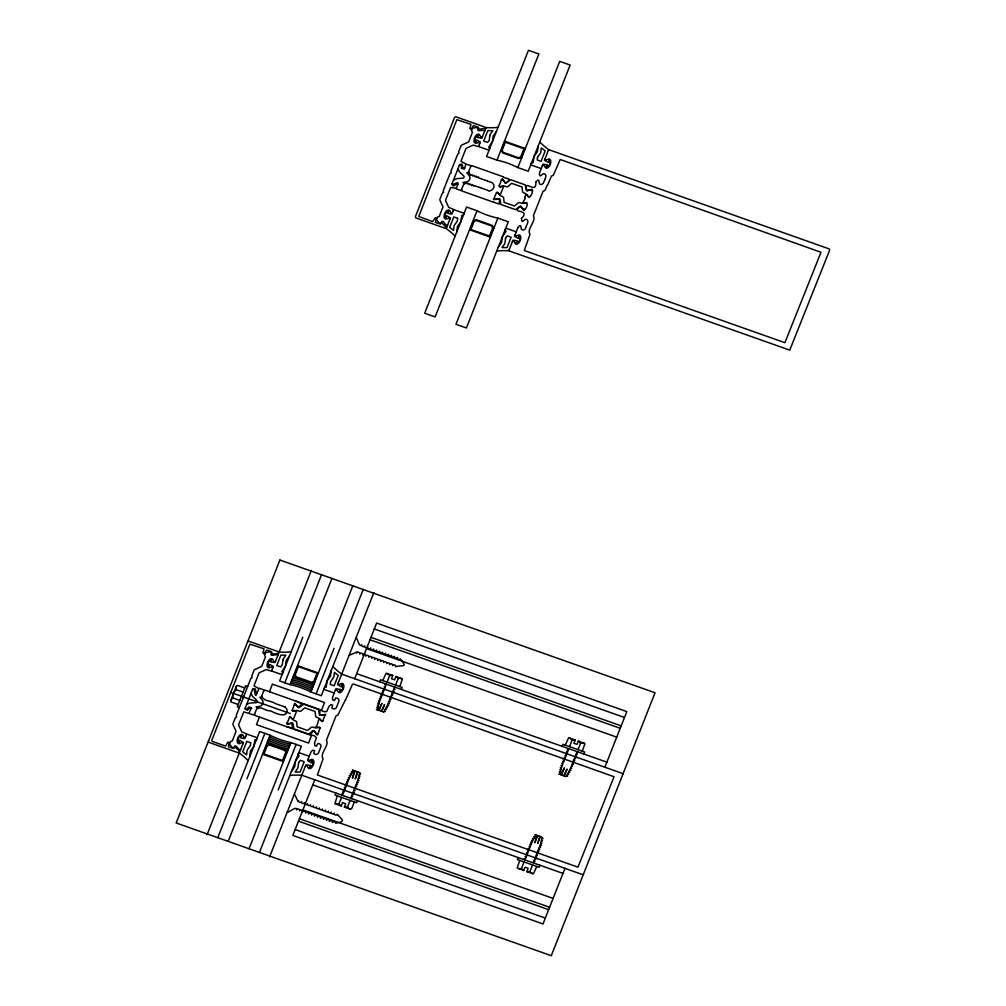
<?xml version="1.0" encoding="UTF-8"?>
<svg xmlns="http://www.w3.org/2000/svg" width="1006" height="1006" viewBox="0 0 1006 1006"><rect width="100%" height="100%" fill="white"/><g stroke="black" fill="none" stroke-linecap="round" stroke-linejoin="round"><path stroke-width="1.5" d="M521.498 218.528C521.385 225.004 524.101 218.717 526.213 219.245A2.678 2.578 -11.9 0 1 527.76 222.552L526.352 226.124M539.467 172.982C539.254 179.483 542.108 173.158 544.183 173.698A2.678 2.578 -11.9 0 1 545.73 177.006L544.875 179.496M501.566 179.646L499.102 186.06L499.781 186.789M524.692 197.528L525.069 198.924L522.655 202.696M245.175 708.086L247.061 709.104L248.91 706.929L251.55 707.859L251.601 708.664L249.161 708.111L247.551 710.236L244.911 708.941L252.669 689.097C257.813 686.394 253.738 694.115 257.385 692.191M258.768 688.657L254.015 685.778L258.894 673.316A1.383 1.333 -11.9 0 1 259.623 672.561L266.401 669.556L270.262 670.813A1.383 1.333 -11.9 0 0 272.048 670.021M277.807 655.396C277.166 652.919 268.489 658.364 271.545 652.404M249.752 756.638L250.444 751.369A1.346 1.295 -11.9 0 1 250.683 750.778L253.713 746.578L254.92 739.812A1.383 1.333 -11.9 0 0 256.706 739.008A1.383 1.333 -11.9 0 0 255.901 737.297L246.772 734.078L244.747 738.63L240.572 737.725L241.805 735.298L238.585 737.7A1.383 1.333 -11.9 0 0 238.095 738.957L238.862 742.755L239.604 740.165L243.427 742.541L207.073 834.691M331.251 670.474L330.559 675.743A1.346 1.295 -11.9 0 1 330.333 676.334L327.29 680.534L326.095 687.299A1.383 1.333 -11.9 0 0 324.309 688.104A1.383 1.333 -11.9 0 0 325.101 689.814L334.231 693.033M456.686 232.16L457.378 226.903A1.346 1.295 -11.9 0 1 457.617 226.312L460.66 222.112L461.855 215.347A1.383 1.333 -11.9 0 0 463.64 214.542A1.383 1.333 -11.9 0 0 462.848 212.832L453.719 209.6L451.631 214.19L447.507 213.247L448.802 210.845L445.532 213.234A1.383 1.333 -11.9 0 0 445.029 214.479L445.796 218.289L446.538 215.699L450.386 217.862L446.224 228.576A69.351 66.66 -11.9 0 1 455.114 236.146M538.197 146.008L537.506 151.277A1.346 1.295 -11.9 0 1 537.267 151.868L534.224 156.068L533.029 162.834A1.383 1.333 -11.9 0 0 531.243 163.626A1.383 1.333 -11.9 0 0 532.036 165.336L541.165 168.568M457.642 184.626C456.598 181.294 453.693 189.191 451.895 184.161L459.604 164.632C464.558 161.803 460.798 169.725 464.319 167.725M494.26 198.32L494.914 199.276M531.96 190.926L531.269 190.096M446.563 227.696L441.923 222.942L440.854 223.294M271.57 652.303L271.545 651.787M478.366 128.227L478.982 129.158L485.785 128.328M485.823 128.215L485.294 127.221L456.208 116.935A1.383 1.333 -11.9 0 0 454.423 117.727L415.516 216.353A1.383 1.333 -11.9 0 0 416.308 218.063L445.394 228.349L446.501 227.884M359.67 772.696L360.525 774.104C359.155 773.036 358.136 776.129 360.022 776.242C358.652 775.148 357.633 778.242 359.519 778.367C358.098 777.273 357.155 780.442 359.016 780.493C357.746 779.361 356.3 782.303 358.224 782.517C356.979 781.36 355.483 784.328 357.419 784.542C356.174 783.397 354.703 786.39 356.627 786.566C355.382 785.435 353.898 788.415 355.822 788.578C354.577 787.459 353.106 790.439 355.03 790.603C353.697 789.484 352.339 792.451 354.225 792.627C353.043 791.445 351.471 794.438 353.433 794.652C352.138 793.508 350.729 796.526 352.641 796.677C351.358 795.52 349.937 798.575 351.836 798.701M452.109 183.62C452.826 186.173 459.981 179.697 457.667 184.576L456.171 188.839L461.062 190.574L463.942 183.721L462.974 182.4L465.791 182.073A4.338 4.162 -11.9 0 0 468.658 174.83L466.746 172.831L468.406 172.441L471.009 165.562L465.715 164.192M449.858 219.371C449.204 216.039 445.91 221.358 444.212 217.774A8.4 8.086 -11.9 0 1 447.142 210.267C451.178 208.255 449.607 215.058 452.587 212.455M479.749 143.607C479.46 140.4 475.398 145.317 474.103 142.009A8.4 8.086 -11.9 0 1 477.045 134.502C481.082 132.49 479.497 139.293 482.478 136.69M515.085 234.662C515.525 238.485 519.171 232.361 520.706 236.41A8.4 8.086 -11.9 0 1 517.763 243.88C514.041 245.954 515.21 239.214 512.318 241.704M526.943 203.64L526.276 202.747M261.698 696.328C264.716 701.71 269.168 700.226 273.72 702.716C277.14 704.54 281.353 705.483 284.975 706.954M250.683 709.167L249.287 712.701M292.318 710.123L292.935 711.28L296.468 710.752M302.051 774.582L302.466 775.463L582.537 874.566L583.467 874.151M478.491 127.9C475.234 133.282 483.572 128.768 484.716 131.032M354.565 770.848L352.402 778.154L355.143 771.049M357.331 771.828L355.244 778.895L357.91 772.03M537.015 835.408L534.865 842.714L537.594 835.609M539.782 836.388L537.707 843.443L540.373 836.59M499.253 185.657L499.919 186.613M508.998 250.117L509.401 250.997L789.748 350.138L829.787 249.853L829.384 248.972L549.301 149.869L548.408 150.234M545.063 158.697C545.491 162.519 549.15 156.395 550.684 160.444A8.4 8.086 -11.9 0 1 547.742 167.914C544.284 169.876 545.114 163.45 542.322 165.65M243.993 695.775L244.345 697.296L243.062 698.151M271.419 652.693C271.482 654.981 280.473 653.812 278.411 651.712L249.274 641.4A1.383 1.333 -11.9 0 0 247.489 642.205M242.886 743.924C241.754 739.85 239.705 746.49 237.265 742.252A8.4 8.086 -11.9 0 1 240.208 734.732C244.609 732.808 242.433 739.498 245.653 736.92M272.777 668.16C272.161 664.3 269.143 670.411 267.181 666.538A8.4 8.086 -11.9 0 1 270.098 658.968C274.512 657.044 272.299 663.721 275.543 661.168M287.326 722.786L288.156 723.779L291.765 723.201A2.113 2.025 -11.9 0 1 292.847 723.289L294.016 728.96L308.679 734.129L313.331 730.532A2.113 2.025 -11.9 0 1 314.212 731.136L316.538 733.814L317.858 733.588M308.15 759.128C308.603 763.064 312.2 756.65 313.771 760.876A8.4 8.086 -11.9 0 1 310.829 768.345C306.968 770.332 308.515 763.856 305.409 766.094M319.996 728.168L319.154 727.175L315.544 727.766A2.113 2.025 -11.9 0 1 314.463 727.665L313.029 727.162A2.113 2.037 -11.9 0 0 310.741 727.715L307.522 730.469L297.097 726.747L296.77 722.773A2.113 2.025 -11.9 0 0 295.412 720.925L293.978 720.422A2.113 2.025 -11.9 0 1 293.098 719.818L290.784 717.14L289.476 717.328M324.988 715.518L322.448 721.566L319.531 718.938M338.129 683.162C338.569 687.098 342.166 680.685 343.75 684.91A8.4 8.086 -11.9 0 1 340.795 692.38C336.997 694.366 338.242 687.865 335.35 690.204M622.852 774.318L622.437 773.438L342.367 674.347L341.449 674.749M468.633 171.863L470.393 174.981M233.493 748.401C235.618 741.472 238.145 751.054 240.66 749.583M311.357 570.389L275.015 662.489L270.463 661.961L271.67 659.534L268.489 661.935A1.383 1.333 -11.9 0 0 267.986 663.193L268.778 667.016L269.495 664.4L273.28 666.312L271.658 671.015L280.787 674.246A1.383 1.333 -11.9 0 0 282.573 673.442A1.383 1.333 -11.9 0 0 281.781 671.731L285.553 665.884L286.169 660.816A1.346 1.295 -11.9 0 1 286.408 660.225L289.527 655.824M259.435 717.052L256.442 724.634L308.553 743.069L311.546 735.487L255.537 715.668A1.383 1.333 -11.9 0 1 254.732 713.958M269.419 691.726L272.412 684.143L324.523 702.578L321.53 710.161L265.521 690.342A1.383 1.333 -11.9 0 0 263.735 691.147M217.774 837.696L259.661 731.513L270.086 735.197A81.775 78.606 -11.9 0 0 290.935 742.579L301.36 746.263L259.46 852.447M321.518 574.766L279.618 680.949L290.042 684.633A81.775 78.606 -11.9 0 1 310.879 692.015L321.304 695.699L363.204 589.516M246.923 778.858L264.88 733.349M284.824 682.797L302.781 637.288M228.199 841.381L270.086 735.197M290.042 684.633L331.93 578.45M477.02 210.732L435.133 316.915L424.708 313.231L466.608 207.047L477.02 210.732A81.775 78.606 -11.9 0 0 497.869 218.101L508.294 221.798L466.394 327.981L455.97 324.284L497.869 218.101M496.977 160.168L538.864 53.984L528.452 50.3L486.552 156.483L496.977 160.168A81.775 78.606 -11.9 0 1 517.813 167.549L528.238 171.234L570.138 65.05L559.713 61.366L517.826 167.549M263.044 754.374L266.577 745.396L269.281 744.188L285.314 749.86L286.974 752.614M314.84 681.967L311.684 683.011L295.663 677.34L294.456 674.762L297.99 665.783M469.978 229.909L473.524 220.93L476.215 219.723L492.248 225.394L493.908 228.148M521.774 157.502L518.618 158.546L502.598 152.874L501.39 150.296L504.937 141.318M293.387 719.265L296.594 711.141M500.334 194.799L503.528 186.676M282.975 761.429L286.509 752.45M314.388 681.817L317.934 672.838M489.909 236.963L493.456 227.985M521.322 157.338L524.868 148.372M249.035 848.762L290.935 742.566M310.879 692.015L352.779 585.832M278.184 789.924L296.141 744.415M316.098 693.851L334.055 648.354M315.708 727.162C318.424 724.194 317.305 721.654 319.455 718.875M524.704 197.503L525.861 194.573M269.608 856.81L305.912 764.812L310.464 765.352L309.232 767.767L312.451 765.365A1.383 1.333 -11.9 0 0 312.941 764.12L312.225 760.347L311.483 760.574L311.432 762.9L307.597 760.586L310.955 752.048L312.64 750.174L314.664 750.69L313.809 753.431L315.092 754.299A2.678 2.578 -11.9 0 0 318.55 752.765L320.813 747.018A2.678 2.578 -11.9 0 0 319.279 743.711L317.733 743.535L316.475 746.163L314.765 745.559L314.589 742.843L316.475 737.524L314.098 735.663L310.087 734.72L313.08 731.249L314.35 730.985L316.739 734.808L317.682 734.921L320.147 727.514L315.859 727.564M373.892 592.521L337.588 684.52L341.399 686.947L342.141 684.357L342.908 688.154A1.383 1.333 -11.9 0 1 342.417 689.412L339.236 691.814L340.43 689.387L335.929 688.758L332.584 697.221L332.533 699.748L334.42 700.629L335.664 698.026L337.249 698.164A2.678 2.578 -11.9 0 1 338.783 701.471L336.52 707.218A2.678 2.578 -11.9 0 1 333.061 708.752L331.779 707.884L332.659 705.181L330.949 704.552L328.924 706.501L326.673 711.682L323.517 711.594L320.009 709.783L319.757 714.31L320.537 715.304L325.781 714.323L325.139 715.128L320.549 715.103A2.113 2.025 -11.9 0 1 319.455 715.015L318.437 709.406L303.787 704.2L298.983 707.759A2.113 2.025 -11.9 0 1 298.09 707.155L295.827 704.514L294.481 704.665M517.864 227.658L514.531 236.385L518.367 238.435L519.083 235.832L519.876 239.654A1.383 1.333 -11.9 0 1 519.385 240.899L516.103 243.289L517.398 240.887L512.997 240.12L508.722 250.796A69.351 66.66 -11.9 0 0 496.775 250.997M521.548 218.302C531.256 208.707 509.627 213.586 519.976 206.821M535.833 182.111C536.663 195.378 523.56 178.276 526.691 189.794M539.518 172.755L543.051 164.091L547.377 164.921L546.107 167.336L549.351 164.946A1.383 1.333 -11.9 0 0 549.842 163.689L549.113 159.904L548.333 162.482L544.498 160.319L548.66 149.605A69.351 66.66 -11.9 0 1 539.769 142.035M526.339 226.149L525.497 228.287A2.678 2.578 -11.9 0 1 522.026 229.833C520.039 229.142 522.189 222.276 517.989 227.444M314.765 779.813L292.821 835.433L543.026 923.961L564.97 868.341M354.665 678.698L376.609 623.079L626.813 711.594L604.87 767.213M335.79 793.017L334.985 795.042L356.665 802.713L357.47 800.688M379.677 681.779L380.469 679.754L402.149 687.425L401.356 689.45M337.299 795.859L334.96 803.668L341.235 806.007L342.556 802.65L345.687 803.756L344.354 807.114L350.176 809.176L351.685 808.623L354.351 801.895M382.783 680.572L385.99 673.354L392.78 675.353L391.46 678.71L394.591 679.817L395.911 676.46L402.35 679.012L399.835 686.608M335.413 803.945A8.4 8.073 -11.9 0 0 338.972 803.945L341.562 797.368M387.046 682.081L389.649 675.504A9.142 8.79 -11.9 0 1 392.73 675.491M342.493 795.394L341.814 793.998C343.31 795.13 344.379 791.823 342.606 791.973C343.951 793.193 345.272 789.798 343.411 789.949C344.945 791.068 345.963 787.736 344.203 787.924C345.687 789.056 346.793 785.774 345.008 785.912C346.492 787.032 347.586 783.749 345.8 783.888C347.296 785.007 348.365 781.725 346.605 781.863C348.089 782.982 349.183 779.713 347.397 779.839C348.843 780.97 350 777.726 348.202 777.814C349.623 778.895 350.905 775.739 349.145 775.852C350.49 777.009 352.113 773.966 350.239 773.928C351.584 775.073 353.207 772.067 351.333 772.017C352.729 773.161 354.263 770.068 352.427 770.093L359.632 772.646M386.392 684.155L384.908 684.784C386.82 684.935 385.361 687.978 384.103 686.809C386.027 686.947 384.556 690.028 383.311 688.833C385.235 688.997 383.789 692.015 382.506 690.845C384.455 691.021 382.934 694.039 381.714 692.87C383.663 693.046 382.142 696.051 380.909 694.895C382.871 695.133 381.324 698.076 380.117 696.919C382.066 697.133 380.557 700.088 379.325 698.944C381.261 699.12 379.765 702.113 378.52 700.968C380.356 701.069 379.149 704.162 377.866 703.043C379.727 703.056 378.759 706.325 377.376 705.168C379.275 705.269 378.206 708.425 376.873 707.293C378.759 707.444 377.74 710.5 376.37 709.419L383.575 711.971M344.417 806.975A9.142 8.79 -11.9 0 0 347.498 806.963L350.088 800.386M395.572 685.099L398.175 678.522A8.4 8.073 -11.9 0 1 401.734 678.522M518.241 857.577L517.449 859.589L539.128 867.26L539.92 865.248M562.128 746.339L562.932 744.314L584.612 751.985L583.807 754.01M519.762 860.419L517.172 867.851L523.686 870.567L525.006 867.21L528.137 868.316L526.817 871.674L533.444 873.736L536.814 866.443M565.246 745.132L568.616 737.838L575.243 739.913L573.91 743.271L577.042 744.377L578.362 741.02L584.888 743.723L582.298 751.168M517.864 868.505A8.4 8.073 -11.9 0 0 521.422 868.505L524.025 861.928M569.509 746.641L572.1 740.064A9.142 8.79 -11.9 0 1 575.181 740.051M524.956 859.941L524.264 858.558C525.761 859.677 526.842 856.383 525.069 856.534C526.566 857.665 527.634 854.358 525.861 854.509C527.307 855.641 528.477 852.396 526.666 852.484C527.961 853.742 529.332 850.322 527.458 850.46C528.993 851.579 530.011 848.259 528.263 848.435C529.797 849.554 530.803 846.235 529.055 846.423C530.539 847.542 531.633 844.26 529.86 844.399C531.294 845.518 532.463 842.299 530.652 842.374C532.011 843.468 533.381 840.387 531.596 840.4C532.991 841.569 534.526 838.451 532.702 838.488C534.085 839.645 535.632 836.552 533.796 836.564C535.179 837.709 536.726 834.653 534.89 834.653L542.096 837.206L542.976 838.664C541.63 837.583 540.587 840.651 542.473 840.79C541.077 839.696 540.109 842.852 541.97 842.915C540.574 841.821 539.606 844.952 541.48 845.053C540.235 843.921 538.751 846.901 540.675 847.077C539.43 845.945 537.959 848.926 539.882 849.089C538.638 847.957 537.154 850.913 539.078 851.114C537.908 849.932 536.311 852.925 538.285 853.138C536.978 852.007 535.582 855.012 537.481 855.163C536.211 854.019 534.777 857.024 536.688 857.187C535.406 856.056 533.985 859.061 535.884 859.212C534.601 858.08 533.18 861.048 535.091 861.224C533.834 860.08 532.375 863.085 534.287 863.249M568.843 748.716L567.359 749.344C569.308 749.508 567.786 752.526 566.567 751.356C568.503 751.532 566.994 754.538 565.762 753.381C567.711 753.557 566.189 756.575 564.97 755.405C566.906 755.619 565.41 758.574 564.165 757.43C566.101 757.606 564.618 760.599 563.373 759.455C565.309 760.121 562.895 763.982 561.776 763.491C563.712 763.655 562.228 766.673 560.983 765.516C562.844 765.679 561.562 768.722 560.329 767.591C562.241 767.716 561.134 770.885 559.826 769.716C561.713 769.816 560.694 772.948 559.323 771.853C561.197 771.916 560.191 775.098 558.833 773.979L566.038 776.531L567.711 775.966C565.862 775.915 567.459 772.91 568.805 774.054C566.969 774.016 568.553 770.973 569.899 772.13C568.063 772.118 569.61 769.074 571.006 770.219C569.245 770.332 570.301 767.075 571.798 768.194C570.037 768.307 571.106 765.05 572.603 766.17C570.842 766.283 571.898 763.038 573.395 764.145C571.622 764.233 572.703 761.026 574.187 762.133C572.414 762.196 573.495 759.002 574.992 760.108C573.206 760.171 574.338 756.965 575.784 758.084C573.998 758.147 575.13 754.94 576.589 756.059C574.791 756.122 575.935 752.916 577.381 754.035C575.633 754.148 576.69 750.904 578.186 752.01M526.867 871.523A9.142 8.79 -11.9 0 0 529.948 871.51L532.551 864.934M578.035 749.659L580.625 743.082A8.4 8.073 -11.9 0 1 584.184 743.069M463.716 184.299L465.313 183.369M440.741 223.584C443.03 216.868 445.08 226.979 447.595 225.118M252.456 689.638C255.386 685.488 254.241 701.76 257.322 692.367L259.133 688.205L264.037 689.94L261.459 696.907L259.825 697.246L261.711 699.296A4.338 4.162 -11.9 0 1 258.856 706.539L256.052 706.841L257.008 708.199L254.065 715.065L243.792 711.858L238.736 724.408A1.383 1.333 -11.9 0 0 238.762 725.439L241.805 731.903L245.59 733.349A1.383 1.333 -11.9 0 1 246.382 735.059M233.92 747.76C235.618 746.037 241.49 752.802 238.51 752.84L209.374 742.529A1.383 1.333 -11.9 0 1 208.582 740.818M322.851 720.937L321.53 721.164L319.216 718.485A2.113 2.025 -11.9 0 0 318.324 717.882L316.89 717.379A2.113 2.037 -11.9 0 1 315.544 715.53L315.079 711.468L304.629 707.796L301.574 710.588A2.113 2.025 -11.9 0 1 299.272 711.141L297.851 710.626A2.113 2.025 -11.9 0 0 296.757 710.538L292.318 710.626M256.781 708.777C262.214 705.91 264.578 711.066 270.098 710.802C274.688 712.5 279.027 715.48 284.434 714.725A4.477 4.301 -11.9 0 0 286.697 709.004L285.025 706.916M459.39 165.173L461.515 165.575L461.364 168.342L464.47 169.121L465.803 163.965L460.949 161.3L465.828 148.85A1.383 1.333 -11.9 0 1 466.558 148.096L473.348 145.09L477.196 146.348A1.383 1.333 -11.9 0 0 478.982 145.556M456.208 188.285L450.65 187.456L445.671 199.943A1.383 1.333 -11.9 0 0 445.696 200.961L448.739 207.437L452.524 208.883A1.383 1.333 -11.9 0 1 453.316 210.594M501.39 180.25L502.56 179.936M496.398 192.901L497.58 192.372M529.76 196.522L528.628 196.774M524.792 209.122L523.636 209.437M378.495 710.173L381.928 703.32L379.086 710.374M381.274 711.154L384.581 704.527L381.852 711.355M560.958 774.733L564.391 767.88L561.537 774.934M563.725 775.714L567.044 769.087L564.303 775.915M383.638 711.946L385.26 711.418C383.449 711.418 384.946 708.35 386.354 709.494C384.544 709.532 386.04 706.426 387.448 707.583C385.587 707.545 387.197 704.502 388.542 705.659C386.782 705.759 387.851 702.528 389.347 703.634C387.562 703.71 388.656 700.516 390.139 701.622C388.366 701.685 389.473 698.466 390.944 699.598C389.159 699.673 390.278 696.441 391.736 697.573C389.951 697.636 391.083 694.429 392.541 695.548C390.781 695.662 391.837 692.405 393.333 693.524C391.573 693.637 392.629 690.393 394.126 691.499C392.378 691.6 393.434 688.368 394.93 689.487C393.195 689.613 394.189 686.356 395.723 687.463M496.461 131.358L493.342 135.76A1.346 1.295 -11.9 0 0 493.116 136.351L492.5 141.418L488.715 147.266A1.383 1.333 -11.9 0 1 489.507 148.976A1.383 1.333 -11.9 0 1 487.721 149.768L478.592 146.549L480.214 141.833L476.442 139.935L475.725 142.55L474.933 138.727A1.383 1.333 -11.9 0 1 475.423 137.47L478.642 135.068L477.397 137.495L481.799 138.25L486.074 127.573A69.351 66.66 -11.9 0 0 498.033 127.372M498.335 247.011L501.466 242.609A1.346 1.295 -11.9 0 0 501.692 242.018L502.308 236.963L506.093 231.103A1.383 1.333 -11.9 0 1 505.289 229.393A1.383 1.333 -11.9 0 1 507.074 228.601L516.204 231.833M291.4 771.476L294.532 767.075A1.346 1.295 -11.9 0 0 294.758 766.484L295.374 761.429L299.147 755.569A1.383 1.333 -11.9 0 1 298.354 753.859A1.383 1.333 -11.9 0 1 300.14 753.066L309.27 756.298M496.675 192.347L493.481 199.565L497.769 199.213M287.024 723.364L289.791 716.775L292.784 719.353M535.959 181.897C540.197 176.981 538.197 183.281 540.008 184.287A2.678 2.578 -11.9 0 0 543.466 182.74L544.887 179.546M506.207 182.551C513.789 177.358 505.05 179.37 503.327 176.83M470.971 175.195L472.053 174.642L472.48 175.723M473.059 175.924L474.128 175.371L474.568 176.465M465.476 183.281L466.218 182.69M475.134 176.666L476.215 176.113L476.643 177.194M468.293 183.419L467.224 183.972L466.797 182.891M477.221 177.408L478.303 176.842L478.73 177.936M470.38 184.161L469.274 184.702L468.871 183.633M479.309 178.137L480.818 178.678M472.468 184.903L471.449 185.469L470.959 184.362M481.396 178.879L482.905 179.408M474.555 185.632L473.499 186.198L473.046 185.104M483.484 179.621L484.98 180.149M476.542 186.45L475.134 185.846M485.558 180.351L487.067 180.891M478.718 187.116L477.209 186.575M487.646 181.093L489.155 181.621M480.805 187.845L479.321 187.43M489.733 181.822L491.242 182.363M482.893 188.587L481.384 188.059M484.98 189.329L483.471 188.788M487.055 190.059L485.558 189.53M496.637 192.599L497.555 192.586M491.959 182.451L493.632 184.538A4.477 4.301 -11.9 0 1 491.368 190.26L489.067 191.215L487.633 190.26M286.873 723.44L287.276 724.395L291.765 723L292.608 728.181L286.282 726.546M453.53 180.036L456.699 178.628L462.81 178.188A1.383 1.333 -11.9 0 0 463.703 175.912L459.39 171.787L457.981 168.756M246.583 704.502L249.752 703.093L255.864 702.666A1.383 1.333 -11.9 0 0 256.769 700.377L252.456 696.253L251.035 693.222M349.095 655.371L356.891 652.026L356.816 652.995C357.268 651.171 360.752 652.58 359.796 654.051C360.211 652.29 363.656 653.472 362.776 655.095C363.229 653.284 366.712 654.667 365.756 656.151C366.197 654.34 369.68 655.736 368.737 657.207C369.152 655.459 372.597 656.629 371.704 658.264C372.119 656.516 375.578 657.685 374.685 659.307C375.137 657.496 378.621 658.892 377.665 660.364C378.118 658.553 381.601 659.949 380.645 661.42C381.06 659.672 384.506 660.841 383.626 662.476C384.066 660.665 387.549 662.049 386.593 663.532C387.046 661.709 390.529 663.117 389.574 664.576C389.988 662.828 393.434 664.01 392.554 665.632C393.006 663.822 396.49 665.205 395.534 666.689C403.695 664.689 407.682 667.921 400.325 658.855C399.986 660.439 396.666 658.955 397.496 657.421C397.144 659.156 393.686 658.087 394.515 656.377C394.189 658.087 390.617 656.968 391.535 655.321C391.158 657.094 387.65 655.862 388.555 654.265C388.354 655.95 384.669 654.919 385.575 653.208C385.336 654.893 381.752 653.925 382.607 652.152C382.142 653.938 378.772 652.743 379.627 651.108C379.388 652.781 375.779 651.8 376.646 650.052C376.345 651.762 372.773 650.668 373.666 648.996C373.226 650.794 369.768 649.524 370.686 647.939C370.434 649.65 366.825 648.593 367.706 646.883C367.366 648.606 363.82 647.487 364.738 645.839C364.424 647.562 360.877 646.456 361.758 644.783C359.23 648.392 357.595 638.257 356.086 637.653M287.414 811.679C286.446 814.634 297.386 804.699 296.632 809.817C297.047 808.07 300.505 809.252 299.612 810.874C300.065 809.063 303.548 810.446 302.592 811.93C303.045 810.107 306.528 811.515 305.572 812.986C305.987 811.238 309.433 812.408 308.553 814.043C308.968 812.282 312.413 813.464 311.52 815.086C311.973 813.276 315.456 814.659 314.501 816.143C314.953 814.332 318.437 815.728 317.481 817.199C317.896 815.451 321.342 816.62 320.461 818.255C320.876 816.507 324.322 817.677 323.442 819.299C323.882 817.488 327.365 818.884 326.409 820.355C326.824 818.607 330.282 819.777 329.39 821.412C329.805 819.664 333.25 820.833 332.37 822.468C332.747 820.833 336.268 821.638 335.501 823.147C346.944 821.412 341.7 819.815 337.312 814.256C336.809 816.029 333.451 814.835 334.332 813.2C334.13 814.873 330.509 813.917 331.351 812.144C331.012 813.892 327.528 812.785 328.371 811.1C328.031 812.835 324.51 811.716 325.391 810.044C325.24 811.716 321.518 810.71 322.423 808.987C322.146 810.71 318.525 809.591 319.443 807.931C318.952 809.767 315.519 808.384 316.462 806.875C316.173 808.598 312.577 807.491 313.482 805.831C313.231 807.529 309.634 806.485 310.502 804.775C310.1 806.535 306.641 805.341 307.534 803.719C307.27 805.429 303.661 804.372 304.554 802.662C304.214 804.398 300.706 803.304 301.574 801.606C301.159 803.392 297.701 802.172 298.593 800.562L297.939 801.241L294.406 793.96M547.264 185.217L544.799 190.612L543.039 191.266L533.356 215.8C536.802 220.503 526.05 229.758 530.061 234.134L524.302 250.507L784.906 342.694L820.997 252.267L560.216 159.501L553.262 175.371L551.502 176.025L547.553 185.167M528.414 190.147L531.923 189.442M500.057 186.814L503.138 186.223M523.045 203.137L526.125 202.546M500.271 186.651L503.704 186.072A2.113 2.025 -11.9 0 1 504.786 186.16L506.219 186.676A2.113 2.025 -11.9 0 0 508.508 186.123L511.538 183.318L521.963 186.978L522.479 191.065A2.113 2.037 -11.9 0 0 523.837 192.901L525.258 193.416A2.113 2.025 -11.9 0 1 526.151 194.02L528.326 196.572M530.904 190.059L527.484 190.637A2.113 2.025 -11.9 0 1 526.389 190.549L525.358 184.941L510.721 179.734L505.917 183.293A2.113 2.025 -11.9 0 1 505.037 182.69L502.849 180.137M495.279 199.314L498.699 198.735A2.113 2.025 -11.9 0 1 499.793 198.823L500.95 204.495L515.663 209.663L520.265 206.067A2.113 2.025 -11.9 0 1 521.158 206.67L523.334 209.235M525.912 202.709L522.491 203.287A2.113 2.025 -11.9 0 1 521.397 203.199L519.976 202.696A2.113 2.037 -11.9 0 0 517.675 203.237L514.506 206.016L504.094 202.319L503.704 198.308A2.113 2.025 -11.9 0 0 502.346 196.459L500.925 195.956A2.113 2.025 -11.9 0 1 500.032 195.353L497.857 192.787M504.949 182.841L505.88 182.715M520.303 206.645L521.234 206.532M532.061 189.43C533.909 190.373 530.678 197.893 528.615 197M493.368 202.093L499.24 204.042L499.492 199.565M345.272 700.163L337.878 715.065L336.079 715.782L326.422 740.265C329.817 745.257 319.128 753.972 323.089 758.725L317.38 774.985L577.985 867.159L614.062 776.745L353.345 683.979L352.44 684.344L345.473 700.214M504.471 141.154L525.321 148.523M503.151 176.742L472.468 165.877A1.383 1.333 -11.9 0 0 470.67 166.682M526.415 202.571C528.993 203.338 525.107 211.046 523.774 210.43M493.154 202.055L462.471 191.203A1.383 1.333 -11.9 0 1 461.679 189.493M469.525 229.745L490.362 237.114M374.295 628.964L624.487 717.492M370.975 637.351L621.18 725.879M370.019 639.778L620.224 728.306M366.536 648.618L616.741 737.147M356.665 673.643L606.87 762.158M297.537 665.62L318.386 673.001M247.665 686.469L245.59 685.74L237.29 706.765L239.365 707.507M244.697 687.978L238.032 685.614A1.346 1.295 -11.9 0 0 236.297 686.394L230.726 700.503A1.346 1.295 -11.9 0 0 231.506 702.163L238.171 704.527M236.473 686.092A10.299 9.897 -11.9 0 0 236.146 689.663L243.062 692.115M230.852 692.505L290.332 713.556M230.651 700.842A10.299 9.897 -11.9 0 1 232.876 697.938L239.805 700.39M262.579 754.211L283.428 761.592M312.778 784.869L562.97 873.397M302.907 809.893L553.111 898.408M299.411 818.733L549.616 907.261M298.455 821.16L548.66 909.676M295.148 829.548L545.353 918.076M296.217 701.207L302.177 703.923L297.939 707.306L294.745 703.269L292.293 710.525M502.409 178.942L501.491 179.445M526.83 190.134L527.433 190.8M498.75 198.572L499.353 199.238M526.465 194.472L528.376 196.836M497.807 192.523L499.718 194.887M502.51 179.03L504.66 181.746M521.523 207.626L523.673 210.329M293.224 676.548A81.775 78.606 -11.9 0 1 295.525 677.063M311.986 682.885A81.775 78.606 -11.9 0 1 314.073 683.917M292.595 678.17A81.775 78.606 -11.9 0 1 313.432 685.539M291.954 679.779A81.775 78.606 -11.9 0 1 312.791 687.161M291.312 681.402A81.775 78.606 -11.9 0 1 312.162 688.77M290.671 683.024A81.775 78.606 -11.9 0 1 311.52 690.393M532.639 873.724A8.4 8.073 -11.9 0 1 529.948 871.51M523.749 870.416A9.142 8.79 -11.9 0 1 521.422 868.505M350.176 809.176A8.4 8.073 -11.9 0 1 347.498 806.963M341.286 805.869A9.142 8.79 -11.9 0 1 338.972 803.945M569.421 737.851A8.4 8.073 -11.9 0 1 572.1 740.064M578.312 741.158A9.142 8.79 -11.9 0 1 580.625 743.082M386.958 673.291A8.4 8.073 -11.9 0 1 389.649 675.504M395.848 676.598A9.142 8.79 -11.9 0 1 398.175 678.522M341.713 674.07A69.351 66.66 -11.9 0 1 332.823 666.5M291.099 651.85A69.351 66.66 -11.9 0 1 279.14 652.039M232.876 697.938A10.299 9.897 -11.9 0 1 236.146 689.663M289.829 775.463A69.351 66.66 -11.9 0 1 301.787 775.261M239.29 753.041A69.351 66.66 -11.9 0 1 248.18 760.611M290.294 744.188A81.775 78.606 -11.9 0 1 269.445 736.82M289.653 745.811A81.775 78.606 -11.9 0 1 268.816 738.429M289.011 747.433A81.775 78.606 -11.9 0 1 268.174 740.051M288.382 749.042A81.775 78.606 -11.9 0 1 267.533 741.673M287.741 750.665A81.775 78.606 -11.9 0 1 285.44 750.149M268.992 744.327A81.775 78.606 -11.9 0 1 266.892 743.283M229.494 744.365L233.304 748.477L228.4 746.792L229.192 742.302L227.771 742.214L225.583 746.075L212.228 741.372L211.738 740.416L249.916 644.142L264.012 648.82L262.943 652.957L264.025 653.862L266.603 650.002L271.23 651.561L265.672 652.605L264.565 655.459L265.521 656.704L261.874 665.947A1.383 1.333 -11.9 0 1 261.145 666.689L254.782 669.531A1.383 1.333 -11.9 0 0 254.053 670.285L251.739 676.158L252.116 677.604L250.796 678.534L236.234 715.442L236.561 717.014L235.303 717.819L232.977 723.691A1.383 1.333 -11.9 0 0 233.015 724.71L235.844 730.809A1.383 1.333 -11.9 0 1 235.882 731.827L232.235 741.07L230.651 741.409L229.494 744.365M443.558 192.347L443.168 190.977L449.996 173.698L451.292 172.818L450.927 171.347L457.743 154.069L459.05 153.151L458.673 151.705L461 145.82A1.383 1.333 -11.9 0 1 461.716 145.065L468.079 142.223A1.383 1.333 -11.9 0 0 468.809 141.469L472.455 132.226L471.5 130.981L472.619 128.114L478.479 127.322L473.587 125.511L470.971 129.397L469.877 128.491L470.946 124.354L456.862 119.676L418.722 216.453L432.567 221.609L435.447 217.598L436.541 218.453L435.372 222.376L440.314 224.049L436.441 219.811L437.585 216.956L439.169 216.604L442.816 207.362A1.383 1.333 -11.9 0 0 442.791 206.343L439.949 200.244A1.383 1.333 -11.9 0 1 439.924 199.226L442.25 193.341L443.545 192.448M250.695 742.768L250.406 745.547L247.803 749.13A4.288 4.125 -11.9 0 0 247.061 751.004L246.558 754.827L242.723 751.809L246.835 741.397L250.695 742.768M330.559 681.666L330.27 684.445L334.13 685.815L338.242 675.391L334.407 672.385L333.917 676.208A4.288 4.125 -11.9 0 1 333.162 678.082L330.559 681.666M457.629 218.289L457.34 221.069L454.75 224.665A4.288 4.125 -11.9 0 0 453.995 226.539L453.492 230.361L449.657 227.343L453.769 216.931L457.629 218.289M537.506 157.2L537.217 159.979L541.065 161.35L545.177 150.925L541.354 147.92L540.851 151.743A4.288 4.125 -11.9 0 1 540.096 153.616L537.506 157.2M282.862 660.288L282.334 664.601L280.636 666.89L276.776 665.519L280.888 655.107L285.867 655.208L283.591 658.402A4.288 4.125 -11.9 0 0 282.862 660.288M298.631 762.611L298.103 766.924A4.288 4.125 -11.9 0 1 297.374 768.81L295.11 772.004L300.077 772.105L304.189 761.693L300.329 760.322L298.631 762.611M489.796 135.823L489.281 140.136L487.57 142.412L483.71 141.054L487.822 130.629L492.802 130.742L490.538 133.936A4.288 4.125 -11.9 0 0 489.796 135.823M505.565 238.133L505.037 242.459A4.288 4.125 -11.9 0 1 504.308 244.345L502.044 247.539L507.024 247.639L511.136 237.227L507.276 235.857L505.565 238.133M279.907 560.04L176.163 822.971L551.288 955.7L655.032 692.769L279.907 560.04M267.143 745.899L263.962 753.959L282.56 760.549L285.742 752.488L284.773 750.413L269.306 744.943L267.143 745.899M298.405 666.664L295.223 674.724L296.192 676.799L311.659 682.269L313.822 681.301L317.003 673.253L298.405 666.664M474.078 221.433L470.896 229.494L489.494 236.07L492.676 228.022L491.72 225.948L476.24 220.477L474.078 221.433M505.339 142.198L502.17 150.259L503.126 152.334L518.606 157.804L520.768 156.835L523.937 148.775L505.339 142.198M563.335 761.668L562.568 761.479L563.285 761.806"/></g></svg>
